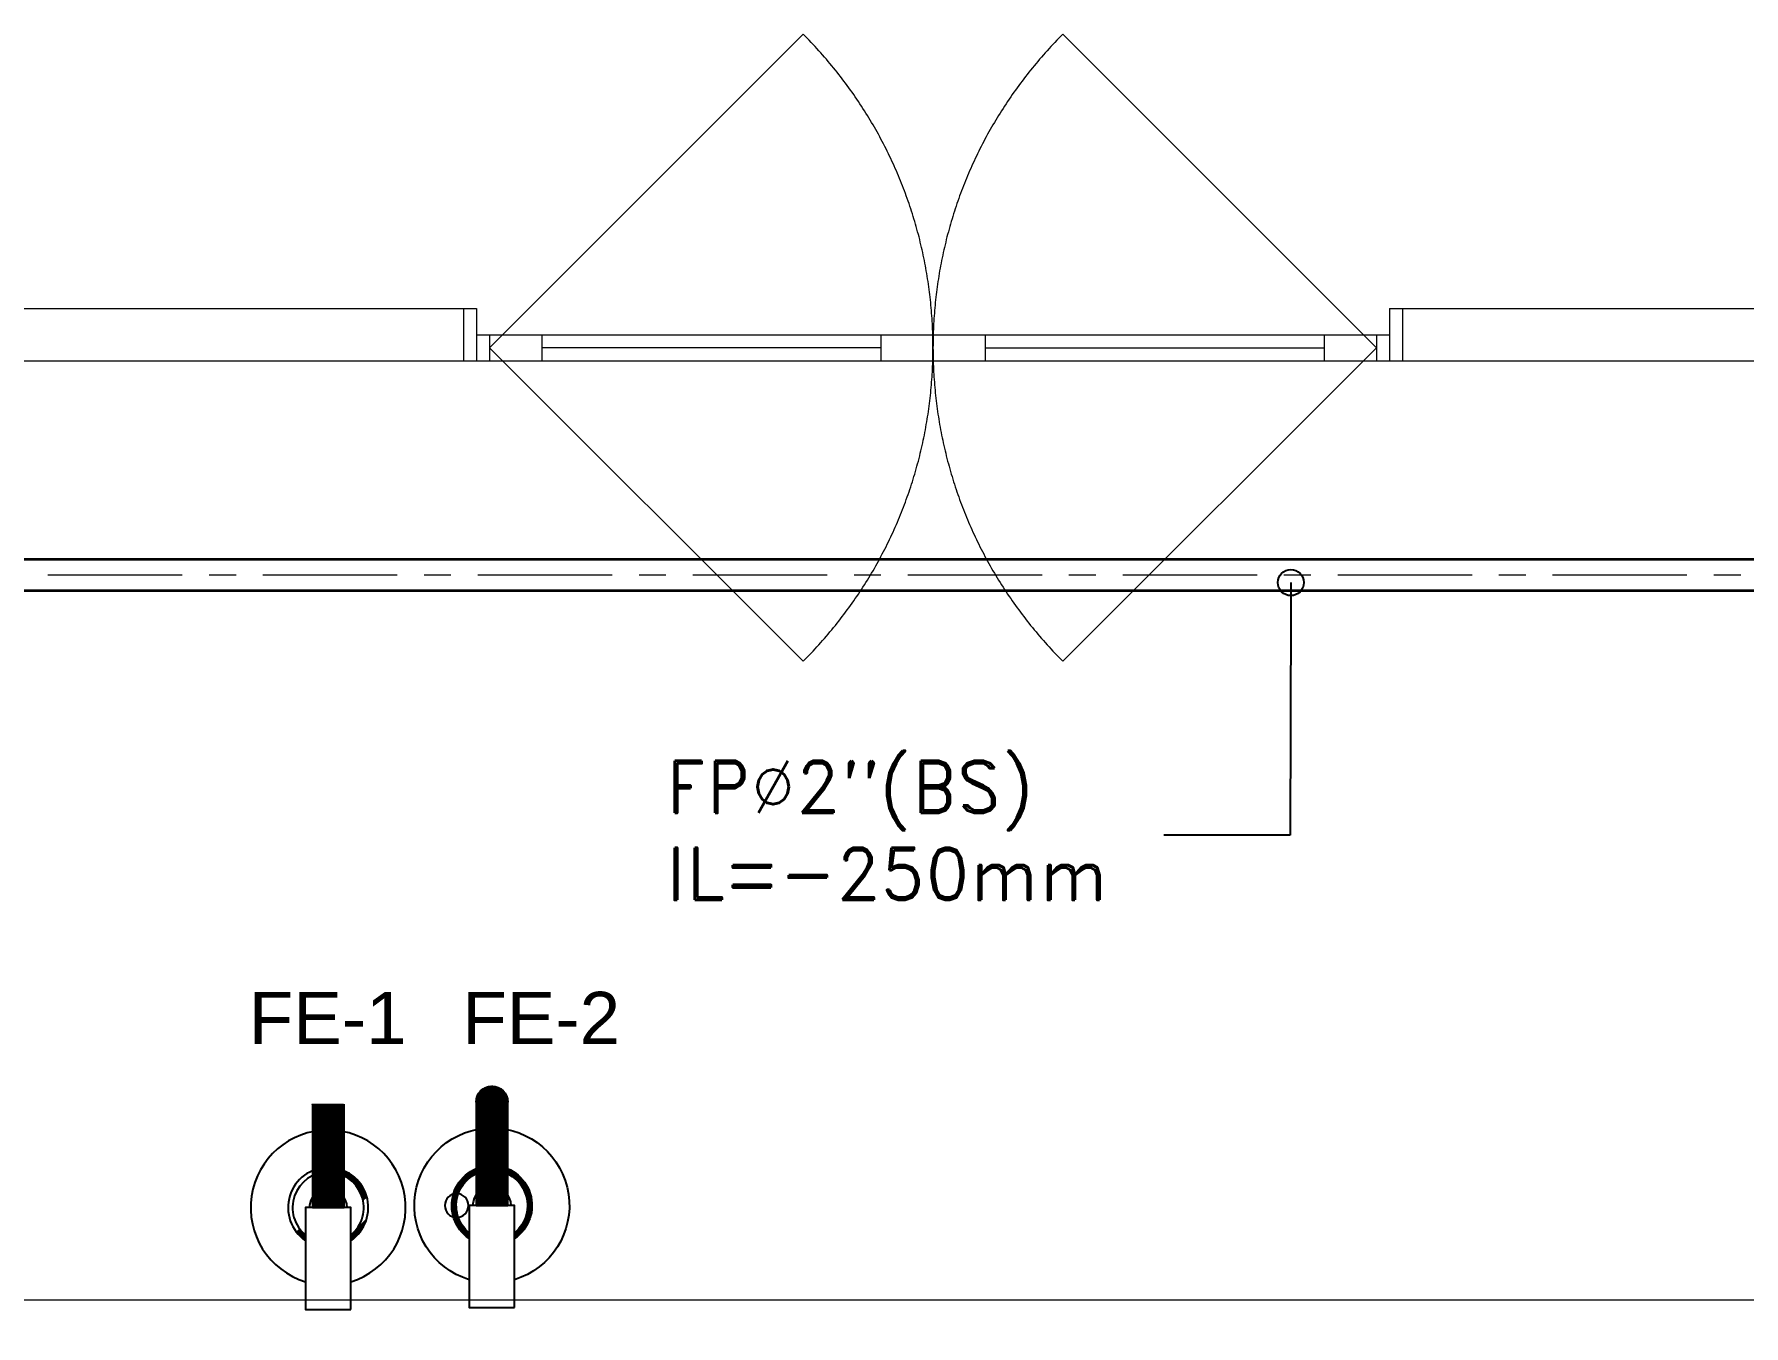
# Model space of a CAD drawing. Extents: x -234346 to 58427, y -132654 to -82394.
# Drawn here: x -103762 to -100485, y -105792 to -103317 of the extents above; entities that cross this region are included whole.
import ezdxf
from ezdxf import colors
from ezdxf.entities.mleader import LeaderData, LeaderLine
from ezdxf.math import Vec2, Vec3

# ---------------------------------------------------------------- set-up
doc = ezdxf.new("R2010")
doc.units = 0
doc.header["$LTSCALE"] = 8
doc.linetypes.add('AXES', pattern=[50.800000000000004, 31.75, -6.35, 6.35, -6.35])
doc.linetypes.add('DASHED', pattern=[19.049999999999997, 12.7, -6.35])
doc.layers.get('0').update_dxf_attribs({"color": 9, "lineweight": 5})
for name, color, linetype in [('3-MEC-FIRE-EXTIN', 1, 'Continuous'), ('F-FIR-S-texts', 1, 'Continuous'), ('FIRE', 1, 'Continuous'), ('FIRE-thin', 8, 'Continuous')]:
    doc.layers.add(name, color=color, linetype=linetype)
for name, color, linetype, lineweight in [('72_EGR_EQP_TAG', 9, 'Continuous', 5), ('Aluminum', 9, 'Continuous', 5), ('F-ANNO-TEXT-PL', 7, 'Continuous', 25), ('LOADING', 9, 'Continuous', 5), ('Walls', 9, 'Continuous', 5)]:
    doc.layers.add(name, color=color, linetype=linetype, lineweight=lineweight)
doc.styles.add('ARIAL', font='arial.ttf')
doc.styles.add('ROMAND', font='romand.shx')

# ---------------------------------------------------------------- blocks, each defined once
blk = doc.blocks.new('A$C78DF3B07')
h = blk.add_hatch()
h.set_pattern_fill('ANSI31', color=256, scale=0.1, style=0)
h.set_pattern_definition([(45, (-107.4813879459041, -137.9887597190954), (-0.008838834764831844, 0.008838834764831846), [])])
edge = h.paths.add_edge_path()
edge.add_line((19.86373639832965, 5.96557343577274), (9.860843071157262, 5.96557343577274))
edge.add_line((9.860843071157262, 5.96557343577274), (9.860843071157262, 9.031463296612117))
edge.add_line((9.860843071157262, 9.031463296612117), (19.86373639832965, 9.031463296612117))
edge.add_arc((19.86373639832959, 7.498518366192314), 1.532944930419688, -90, 90, ccw=False)
at = {"ltscale": 1000}
for p, q in [((6.660604972812621, 9.693164970347567), (7.66619646700218, 10.69875646453713)), ((6.761945715006561, 9.688439695363542), (7.948620883574165, 10.87511486393115)), ((6.868011732184527, 9.688439695363542), (8.171557362701918, 10.99198532588079)), ((6.974077749362493, 9.688439695363542), (8.36452276057824, 11.07888470657915)), ((7.080143766540459, 9.688439695363542), (8.538387616382408, 11.14668354520521)), ((7.50266426781036, 10.00489417945519), (8.698615327679676, 11.20084523932465)), ((7.992147549915359, 10.38831144438237), (8.848418204973967, 11.24458209944098)), ((8.248917802548988, 10.53901567983789), (8.989877405568024, 11.27997528285707)), ((8.456067914321721, 10.6400997744328), (9.124433898606526, 11.30846575871746)), ((8.636899812611858, 10.71486565554497), (9.253135009683689, 11.3311008526168)), ((8.800567705371208, 10.77246753112635), (9.376770683797673, 11.34867050955282)), ((8.951808373322876, 10.81764218189991), (9.495954397971616, 11.36178820654865)), ((9.09345514563509, 10.85322293703402), (9.611173968814313, 11.37094176021353)), ((9.227364779301553, 10.8810665535228), (9.722824920122662, 11.37652669434377)), ((9.354833436582169, 10.90246919362531), (9.831233219585982, 11.37886897662898)), ((9.476808974082445, 10.91837871394748), (9.936671256810826, 11.378240996676)), ((9.594009677910236, 10.92951340059759), (10.03936936978161, 11.37487309246896)), ((9.70699541905131, 10.93643312456041), (10.13952434950309, 11.36896205501219)), ((9.81621266277213, 10.93958435110326), (10.23730583919883, 11.3606775275301)), ((9.92202420609172, 10.93932987724489), (10.33286123278498, 11.35016690393829)), ((10.02472954246696, 10.9359691964423), (10.42631948199454, 11.33755913596988)), ((10.12457923355097, 10.92975287034821), (10.51779409560493, 11.3229677324023)), ((10.22178531445275, 10.92089293407187), (10.60738553100518, 11.30649315062445)), ((10.31652899504746, 10.90957059748891), (10.69518312211184, 11.28822472455315)), ((10.40896647030988, 10.89594205557322), (10.78126664890118, 11.26824223416466)), ((10.49923337833047, 10.8801429464157), (10.86570762663055, 11.24661719471592)), ((10.58744827198436, 10.86229182289176), (10.948570373433, 11.22341392434041)), ((10.67371535844583, 10.84249289217527), (11.02991290093794, 11.19869043466738)), ((10.75812668663201, 10.82083820318334), (11.10978766226904, 11.17249917882052)), ((10.8407639124172, 10.79740941179071), (11.18824218411771, 11.14488768349108)), ((10.92169973674001, 10.77227921893527), (11.26531960384764, 11.11589908604319)), ((11.00099908729857, 10.745512552316), (11.34105912820797, 11.08557259322541)), ((11.07872009706566, 10.71716754490527), (11.41549642688798, 11.05394387472731)), ((11.15491492018532, 10.68729635084682), (11.48866397154859, 11.02104540221009)), ((11.22963041649894, 10.65594582998247), (11.56059132893671, 10.98690674242025)), ((11.30290872901139, 10.62315812531696), (11.631305415094, 10.95155481139957)), ((11.37478777338356, 10.58897115251116), (11.70083071640147, 10.91501409552879)), ((11.44530165456399, 10.55341901651363), (11.76918948219151, 10.87730684414115)), ((11.51448102261054, 10.51653236738221), (11.83640189283776, 10.83845323760929)), ((11.58235337738202, 10.47833870497558), (11.90248620657411, 10.79847153416782)), ((11.64894332991889, 10.43886264033463), (11.9674588877555, 10.7573781981711)), ((11.71427282686335, 10.39812612010113), (12.03133471882194, 10.71518801205971)), ((11.77836134309541, 10.35614861915494), (12.09412689787041, 10.67191417393022)), ((11.84122604682227, 10.31294730570383), (12.1558471234209, 10.6275683823026)), ((11.9028819405936, 10.26853718229719), (12.21650566771584, 10.58216090941957)), ((11.96334198108798, 10.22293120561361), (12.27611143966851, 10.53570066419414)), ((12.02261718000256, 10.17614038735022), (12.33467203839166, 10.48819524573932)), ((12.08071668794187, 10.12817387811171), (12.39219379808031, 10.43965098825001)), ((12.13764786283986, 10.07903903583158), (12.44868182487733, 10.39007299786905)), ((12.19341632413187, 10.02874147994564), (12.50414002623299, 10.33946518204689)), ((12.2480259936226, 9.977285132258402), (12.5585711331571, 10.2878302717929)), ((12.30147912374858, 9.924672245206551), (12.61197671565935, 10.23516983711718)), ((12.35377631371489, 9.870903417994754), (12.66435719158548, 10.1814842958652)), ((12.40491651377565, 9.815977600877403), (12.71571182896349, 10.12677291606539)), ((12.45489701773178, 9.759892087655572), (12.76603874189189, 10.07103381181568)), ((12.50371344351774, 9.702642496263564), (12.81533487991535, 10.01426393266118)), ((12.55135970155362, 9.644222737121623), (12.8635960107479, 9.956459046315757)), ((7.186209783718425, 9.688439695363542), (7.354467257894413, 9.856697169539387)), ((12.59782795032319, 9.584624968713086), (12.91081669611441, 9.89761371450416)), ((12.64310853841562, 9.523839539627687), (12.95699026038446, 9.837721261596386)), ((12.68718993201301, 9.461854916046974), (13.00210875157316, 9.776773735607122)), ((12.73005862652479, 9.398657593380648), (13.04616289416583, 9.71476186102197)), ((12.77169904074424, 9.334231990422126), (13.08914203309993, 9.651674982777962)), ((12.81209339151499, 9.268560324015056), (13.13103406808918, 9.587501000589242)), ((12.85122154644893, 9.201622461770882), (13.17182537731324, 9.522226292635338)), ((12.88906085168844, 9.133395749832431), (13.21150072929638, 9.455835627440507)), ((12.92558593104741, 9.063854812013432), (13.25004318157607, 9.388312062542099)), ((12.96076845205616, 8.992971315844073), (13.28743396449053, 9.319636828278448)), ((12.99457685343964, 8.920713700049731), (13.32365234809313, 9.249789194703084)), ((13.02697602731027, 8.847046856742537), (13.35867548981366, 9.17874631924579)), ((13.0579269477897, 8.771931760043714), (13.39247826002077, 9.106483072274926)), ((13.087386235792, 8.69532503086819), (13.425033042065, 9.032971837141048)), ((13.11530564715537, 8.617178425053595), (13.45630950268583, 8.958182280584055)), ((13.14163146802909, 8.53743822874921), (13.48627432779691, 8.882081088517026)), ((13.16630379714181, 8.456044540683962), (13.51489091758876, 8.804631661130912)), ((13.18925568894184, 8.372930415306172), (13.54211903353982, 8.725793759904008)), ((13.21041212408599, 8.288020833272213), (13.56791438822097, 8.645523097407334)), ((13.22968876364141, 8.201231455649662), (13.59222816661412, 8.563770858622235)), ((13.24699042954887, 8.112467104379022), (13.61500646488292, 8.480483139713073)), ((13.26220923478911, 8.021619892441294), (13.63618962893523, 8.395600286587552)), ((13.27522225984691, 7.928566900321272), (13.65571147041092, 8.30905611088528)), ((12.9780052635324, 6.040359646336839), (13.66363006955834, 6.725984452363065)), ((13.0587480818468, 6.227168481829352), (13.68777669915727, 6.856197099139962)), ((13.12044919691868, 6.394935614079344), (13.7066624064384, 6.981148823598772)), ((13.16867958822837, 6.549232022566997), (13.72094284611305, 7.10149528045153)), ((13.20666486981847, 6.693283321334917), (13.73113626081289, 7.21775471232948)), ((13.23647402692356, 6.829158495617975), (13.73766076087972, 7.330345229574135)), ((13.25952950641832, 6.958279992290699), (13.74085948925239, 7.439609975124625)), ((13.27685969805952, 7.081676201110014), (13.74101816651827, 7.54583466956862)), ((13.28588863373366, 7.833167257030055), (13.67349833152144, 8.220776954817694)), ((13.28923702927551, 7.200119549503967), (13.73837766261329, 7.649260182841743)), ((13.29404582207471, 7.735258428193134), (13.68946796187683, 8.130680567995256)), ((13.29725931798646, 7.31420785539288), (13.73314321870649, 7.750091756112766)), ((13.29950484204059, 7.634651430981052), (13.70352815924559, 8.038674748185912)), ((13.30140053919661, 7.424415093780993), (13.72549135083443, 7.848505905418818)), ((13.3020439983525, 7.531124570114713), (13.71557511088366, 7.944655682646015)), ((6.731793055047007, 5.203514313928707), (6.836875778139813, 5.308597037021372)), ((6.777200527930177, 5.142855769633769), (6.942941795317779, 5.308597037021372)), ((6.823660773155467, 5.083249997681236), (7.049007812495745, 5.308597037021372)), ((6.871166191610286, 5.024689398958088), (7.155073829673711, 5.308597037021372)), ((6.919710449099597, 4.967167639269434), (7.231187559238037, 5.278644749407732)), ((6.969288439480692, 4.910679612472421), (7.280322401518163, 5.221713574509891)), ((7.019896255302854, 4.855221411116617), (7.33061995740411, 5.165945113217873)), ((7.071531165556848, 4.800790304192645), (7.382076305091203, 5.111335443727143)), ((7.124191600232564, 4.747384721690395), (7.434689192143196, 5.057882313601027)), ((7.177877141484402, 4.695004245764125), (7.488458019354994, 5.005585123634859)), ((11.06568192778536, 3.809838259055908), (13.54952317829384, 6.293679509564384)), ((11.22924866662044, 3.867338980713015), (13.49202245663673, 6.130112770729312)), ((11.40764631750113, 3.939670614415746), (13.41969082293386, 5.951715119848615)), ((11.60734121218209, 4.033299491918882), (13.32606194543087, 5.752020225167513)), ((11.84202173781313, 4.161914000371809), (13.1974474369778, 5.51733969953662)), ((12.15507850915881, 4.368904754539386), (12.99045668281022, 5.204282928190793)), ((12.69221902061443, 5.542441369063084), (13.59586458010367, 6.446086928552319)), ((12.86683165625715, 5.823120021883625), (13.63337203825108, 6.589660403877843)), ((7.232588521284356, 4.643649608386255), (7.543383836472202, 4.954444923573959)), ((7.288327625533924, 4.593322695457715), (7.599469349694033, 4.904464419617824)), ((7.345097504688425, 4.54402655743425), (7.656718941086041, 4.855647993831866)), ((7.402902391033848, 4.495765426601707), (7.715138700228124, 4.808001735796125)), ((7.461747722845445, 4.448544741235338), (7.774736468636519, 4.761533487026412)), ((7.521640175753362, 4.402371176965147), (7.83552189772206, 4.71625289893413)), ((7.582587701742625, 4.357252685776444), (7.897506521302773, 4.672171505336593)), ((7.644599576327778, 4.313198543183631), (7.960703843968815, 4.629302810824669)), ((7.707686454571785, 4.270219404249673), (8.02512944692748, 4.587662396605509)), ((7.771860436760505, 4.228327369260427), (8.090801113334692, 4.547268045834613)), ((7.837135144714409, 4.187536060036365), (8.157738975578866, 4.508139890900821)), ((7.90352580990924, 4.14786070805323), (8.225965687517174, 4.470300585661306)), ((7.971049374807507, 4.109318255773672), (8.295506625336174, 4.433775506302339)), ((8.039724609071158, 4.071927472859073), (8.366390121505532, 4.398592985293448)), ((8.109572242646522, 4.035709089256471), (8.438647737299874, 4.364784583910108)), ((8.180615118103958, 4.000685947536084), (8.51231458060721, 4.332385410039336)), ((8.252878365074821, 3.966883177328981), (8.587429677305892, 4.301434489559909)), ((8.326389600208557, 3.934328395284609), (8.664036406481557, 4.271975201557751)), ((8.401179156765693, 3.903051934663921), (8.742183012296152, 4.244055790194381)), ((8.47728034883258, 3.873087109552699), (8.821923208600538, 4.217729969320516)), ((8.554729776218693, 3.844470519760847), (8.903316896665643, 4.193057640207797)), ((8.633567677445598, 3.817242403809786), (8.986431022043575, 4.170105748407622)), ((8.713838339942555, 3.791447049128777), (9.071340604077392, 4.148949313263614)), ((8.79559057872737, 3.767133270735627), (9.158129981700085, 4.1296726737082)), ((8.878878297636533, 3.744354972466823), (9.246894332970584, 4.112371007800874)), ((8.963761150762195, 3.723171808414378), (9.337741544908312, 4.097152202560636)), ((9.050305326464468, 3.703649966938684), (9.430794537028476, 4.084139177502692)), ((9.138584482531911, 3.685863105828304), (9.526194180319692, 4.073472803615942)), ((9.228680869354491, 3.669893475472776), (9.624103009156613, 4.065315615274898)), ((9.320686689163693, 3.65583327810387), (9.724710006368696, 4.059856595309014)), ((9.414705754703732, 3.643786326466085), (9.828236867234892, 4.057317438997103)), ((9.510855531930929, 3.633870086515316), (9.934946343568754, 4.057960898153141)), ((9.609269681236839, 3.626218218643118), (10.04515358195673, 4.062102119363288)), ((9.710101254507862, 3.620983774736459), (10.15924188784564, 4.070124408073951)), ((9.813526767780843, 3.618343270831332), (10.27768523623973, 4.082501739290223)), ((9.919751462224838, 3.618501948097361), (10.40108144505891, 4.099831930931288)), ((10.02901620777547, 3.621700676469885), (10.53020294173163, 4.122887410426046)), ((10.14160672502027, 3.628225176536858), (10.66607811601469, 4.152696567531137)), ((10.25786615689807, 3.638418591236558), (10.81012941478275, 4.190681849121376)), ((10.37821261375083, 3.65269903091135), (10.9644258232704, 4.238912240431063)), ((10.50316433820993, 3.671584738192479), (11.1321929555204, 4.300613355502804)), ((10.63337698498668, 3.69573136779141), (11.31900179101277, 4.381356173817352)), ((10.7697010334719, 3.725989399098381), (11.53624141546584, 4.492529781092315)), ((10.91327450879743, 3.76349685724594), (11.81692006828666, 4.667142416735174))]:
    blk.add_line(p, q, dxfattribs=at)
blk.add_lwpolyline([(6.690257237096375e-07, 9.688439695363428), (9.860843071157262, 9.688439695363428), (9.860843071157262, 5.3085970370214), (6.690257237096375e-07, 5.3085970370214)], close=True)
blk.add_lwpolyline([(19.86373639832965, 5.96557343577274), (9.860843071157262, 5.96557343577274), (9.860843071157262, 9.031463296612117), (19.86373639832965, 9.031463296612117)])
blk.add_circle((9.86084307115729, 4.088271468639022), 1.147118466509482, dxfattribs=at)
for radius, start, end in [(7.499999999999982, 196.9771027222518, 163.0228972777482), (3.880463580968865, 214.3568391413547, 145.6431608586453), (3.441355399528447, 218.9156198911143, 140.4794966133011), (1.82643357934694, 270, 90)]:
    blk.add_arc((9.86084307115729, 7.498518366192314), radius, start, end, dxfattribs=at)
blk.add_arc((19.86373639832959, 7.498518366192314), 1.532944930419688, 270, 90)
blk = doc.blocks.new('A$C1A9759E8')
at = {"ltscale": 0.001, "xscale": 1.25810685, "yscale": 1.25810685, "zscale": 1.25810685, "rotation": 180}
blk.add_blockref('A$C78DF3B07', (26.91931188978708, 18.86266631803704), dxfattribs=at)
blk = doc.blocks.new('_Origin')
at = {"color": 0, "linetype": 'ByBlock', "lineweight": -2}
blk.add_line((0, 0), (-1, 0), dxfattribs=at)
blk.add_circle((0, 0), 0.5, dxfattribs=at)
blk = doc.blocks.new('ME19011A-P')
for p, q in [((-0.4249999999883585, 0), (0.4249999999883585, 0)), ((-0.4249999999883585, 0), (-0.4249999999883585, -0.01499999998486601)), ((0.4249999999883585, 0), (0.4249999999883585, -0.01499999998486601)), ((-0.4249999999883585, -0.01499999998486601), (0.4249999999883585, -0.01499999998486601)), ((-0.367499999988361, -0.01976250001462176), (-0.2324999999883559, -0.01976250001462176)), ((-0.367499999988361, -0.01976250001462176), (-0.367499999988361, -0.03988125000614673)), ((-0.3599999999813761, -0.01499999998486601), (-0.3599999999813761, -0.01976250001462176)), ((-0.2399999999371332, -0.01499999998486601), (-0.2399999999371332, -0.01976250001462176)), ((-0.2324999999883559, -0.01976250001462176), (-0.2324999999883559, -0.03988125000614673)), ((-0.1499999999883581, -0.01499999998486601), (-0.1499999999883581, -0.03999999998486636)), ((-0.1499999999883581, -0.02499999998486579), (1.164046636858984e-11, -0.02499999998486579)), ((-0.04021662166169548, -0.03121171156623426), (-0.04959084972930405, -0.03372352840661641)), ((-0.0376284312106705, -0.04087096982912541), (-0.04021662166169548, -0.03121171156623426)), ((1.163691365491104e-11, -0.01499999998486601), (1.164224272542924e-11, -0.03999999998486459)), ((0.1000000000116366, -0.01499999998486601), (0.1000000000116383, -0.04499999998486537)), ((0.2000000000116433, -0.04499999998486537), (0.2000000000116415, -0.01499999998486601)), ((0.2817827870894742, -0.01499999998486601), (0.2484452870849108, -0.01499999998486601)), ((0.2484452870849108, -0.02434652752708644), (0.2484452870849108, -0.01499999998486601)), ((0.2817827870894742, -0.02434652752708644), (0.2484452870849108, -0.02434652752708644)), ((0.2817827870894742, -0.02434652752708644), (0.2817827870894742, -0.01499999998486601)), ((0.3210798458021653, -0.01499999998486601), (0.2877423457976018, -0.01499999998486601)), ((0.2877423457976018, -0.01499999998486601), (0.2877423457976018, -0.05309999999008141)), ((0.3210798458021653, -0.02434652752708644), (0.2877423457976018, -0.02434652752708644)), ((0.3210798458021653, -0.05309999999008141), (0.3210798458021653, -0.01499999998486601)), ((0.3622576541674842, -0.01499999998486601), (0.3289201542211284, -0.01499999998486601)), ((0.3289201542211284, -0.01499999998486601), (0.3289201542211284, -0.05309999999008141)), ((0.3622576541674842, -0.02434652752708644), (0.3289201542211284, -0.02434652752708644)), ((0.3622576541674842, -0.05309999999008141), (0.3622576541674842, -0.01499999998486601)), ((0.3682172129338195, -0.02434652752708644), (0.3682172129338195, -0.01499999998486601)), ((0.3682172129338195, -0.01499999998486601), (0.4015547128801753, -0.01499999998486601)), ((0.3682172129338195, -0.02434652752708644), (0.4015547128801753, -0.02434652752708644)), ((0.4015547128801753, -0.02434652752708644), (0.4015547128801753, -0.01499999998486601)), ((-0.367499999988361, -0.03988125000614673), (-0.2324999999883559, -0.03988125000614673)), ((-0.1499999999883581, -0.03999999998486636), (-0.1186964440257938, -0.03999999998486636)), ((-0.08869644402579269, -0.03999999998486636), (-0.06369644402454533, -0.03999999998486636)), ((-0.06059950117588642, -0.03706779910794467), (-0.07872140195758526, -0.04319816815507238)), ((-0.07872140195758526, -0.04319816815507238), (-0.07696777740846628, -0.0497427840697835)), ((-0.05820856644308847, -0.04599088900831916), (-0.07696777740846628, -0.0497427840697835)), ((-0.04700265927827729, -0.04338278666950579), (-0.0376284312106705, -0.04087096982912541)), ((-0.0378618068770713, -0.03999999998486636), (1.164224272542924e-11, -0.03999999998486636)), ((0.1000000000116383, -0.03499999998486558), (0.2000000000116433, -0.03499999998486558)), ((0.1000000000116383, -0.04499999998486537), (0.2000000000116433, -0.04499999998486537)), ((0.2877423457976018, -0.05309999999008141), (0.3210798458021653, -0.05309999999008141)), ((0.3289201542211284, -0.05309999999008141), (0.3622576541674842, -0.05309999999008141))]:
    blk.add_line(p, q)
at = {"const_width": 0.0006010155284248688}
for points in [[(0.3044110958289874, -0.05309999996097758, -0.1845742305753046), (0.2976897149055784, -0.0636231989483349, -1.443640277635353), (0.2961082067049627, -0.05808511149371043, -0.8379145672615437), (0.2968989690707584, -0.06639226543484256, -0.3053597465491804), (0.2838515718176549, -0.06204090447863564, -1.584726143147127), (0.2893868257233461, -0.06085415522102267, -0.2531527756069952), (0.282665444799937, -0.06837015057681128, -0.8741982665213301), (0.277525555546168, -0.05848067940678447, -0.9152525011574376), (0.2790591161756364, -0.0657561257830821, -0.2238207785671699), (0.2683230330876594, -0.06437010219087824, -1.703342785994036), (0.2719903015822691, -0.05966742866439745, -0.588962066861622), (0.2621059042576288, -0.06797455990454182, -0.7177949239082078), (0.2625012854405266, -0.05808511149371043, -0.9831039101351711), (0.2644781582930644, -0.06441435753367841, -0.3263615966811683), (0.253407650481682, -0.06085415522102267, -0.7587156372034423), (0.260919777239911, -0.05136027472326532, -0.9061864531916529), (0.2593382855702711, -0.05650279426481575, -0.1894883263188897), (0.2526168881158863, -0.05215143336681649, -0.7947997375695101), (0.2613151584228088, -0.0422619849559851, -1.223996382141781), (0.2573613961867576, -0.04700891382526606, -0.07214941911327805), (0.253407650481682, -0.04028409981401637, -0.6458862705958239), (0.260919777239911, -0.03237251378595829, -1.3669170067246), (0.2573613961867576, -0.03711946541443467, -0.07841528215764854), (0.254198396316502, -0.03079021937446669, -0.7230061209985076), (0.2613151584228088, -0.02564769983291626, -1.105484179681248), (0.2581521585525532, -0.02920790214557201, -0.2211972150254546), (0.2566007711177001, -0.02434652752708644, -0.2211972150254546)], [(0.3455889041943063, -0.05309999996097758, 0.1845742305753046), (0.3523102851177153, -0.0636231989483349, 1.443640277635353), (0.353891793318331, -0.05808511149371043, 0.8379145672615437), (0.3531010309525353, -0.06639226543484256, 0.3053597465491804), (0.3661484281474312, -0.06204090447863564, 1.584726143147127), (0.36061317424174, -0.06085415522102267, 0.2531527756069952), (0.3673345552233567, -0.06837015057681128, 0.8741982665213301), (0.3724744444771257, -0.05848067940678447, 0.9152525011574376), (0.3709408837894497, -0.0657561257830821, 0.2238207785671699), (0.3816769669356344, -0.06437010219087824, 1.703342785994036), (0.3780096983828169, -0.05966742866439745, 0.588962066861622), (0.3878940957656649, -0.06797455990454182, 0.7177949239082078), (0.3874987145827671, -0.05808511149371043, 0.9831039101351711), (0.3855218417302293, -0.06441435753367841, 0.3263615966811683), (0.3965923495416117, -0.06085415522102267, 0.7587156372034423), (0.3890802227833827, -0.05136027472326532, 0.9061864531916529), (0.3906617144530227, -0.05650279426481575, 0.1894883263188897), (0.3973831119074074, -0.05215143336681649, 0.7947997375695101), (0.3886848416004849, -0.0422619849559851, 1.223996382141781), (0.3926386038365361, -0.04700891382526606, 0.07214941911327805), (0.3965923495416117, -0.04028409981401637, 0.6458862705958239), (0.3890802227833827, -0.03237251378595829, 1.3669170067246), (0.3926386038365361, -0.03711946541443467, 0.07841528215764854), (0.3958016037067917, -0.03079021937446669, 0.7230061209985076), (0.3886848416004849, -0.02564769983291626, 1.105484179681248), (0.3918478414707405, -0.02920790214557201, 0.2211972150254546), (0.3933992289055936, -0.02434652752708644, 0.2211972150254546)]]:
    blk.add_lwpolyline(points, format="xyb", dxfattribs=at)
blk.add_lwpolyline([(-0.1186964440257938, -0.04818463025695507), (-0.08869644402579269, -0.04818463025695507), (-0.08869644402579269, -0.03818463025695529), (-0.1186964440257938, -0.03818463025695529)], close=True)
blk.add_circle((-0.05369644402579965, -0.03999999998486281), 0.007499999999997897)
for centre, radius, start, end in [((-0.1036964440257933, -0.03999999998486636), 0.00999999999999723, 10.45929693320529, 169.5407030667947), ((-0.1036964440257933, -0.03999999998486636), 0.007499999999997897, 14.00752315505153, 165.9924768449485), ((-0.05369644402579965, -0.03999999998486281), 0.00999999999999723, 45.00000000000719, 180.0000000000203)]:
    blk.add_arc(centre, radius, start, end)
blk = doc.blocks.new('M.44.57.64')
at = {"layer": 'LOADING', "xscale": 1000.000000000002, "yscale": 1000.000000000002, "zscale": 1000.000000000002, "rotation": 225.9999036123427}
blk.add_blockref('ME19011A-P', (-80806.88980133669, 16720.73590445425), dxfattribs=at)
blk = doc.blocks.new('GF1')
at = {"layer": 'Aluminum', "color": 9, "linetype": 'DASHED', "ltscale": 300}
for p, q in [((-102889.3671013078, -103917.6130425807), (-102288.3263372992, -103316.5722785721)), ((-101189.3671013139, -103917.6130425871), (-101790.4078653225, -103316.5722785784)), ((-102889.3671013078, -103917.6130425807), (-102288.3263372992, -104518.6538065893)), ((-101189.3671013078, -103917.6130425808), (-101790.4078653165, -104518.6538065893))]:
    blk.add_line(p, q, dxfattribs=at)
at = {"layer": 'Aluminum', "color": 9}
for p, q in [((-102939.3671013078, -103842.6130425808), (-102914.3671013078, -103842.6130425808)), ((-102914.3671013078, -103842.6130425808), (-102914.3671013078, -103942.6130425808)), ((-101164.3671013078, -103842.6130425808), (-101164.3671013078, -103942.6130425808)), ((-101164.3671013078, -103842.6130425808), (-101139.3671013078, -103842.6130425808)), ((-102914.3671013078, -103892.6130425806), (-101164.3671013078, -103892.6130425808)), ((-102889.3671013078, -103892.6130425807), (-102889.3671013078, -103942.6130425807)), ((-102789.3671013078, -103892.6130425807), (-102789.3671013078, -103942.6130425808)), ((-102139.3671013078, -103892.6130425807), (-102139.3671013078, -103942.6130425807)), ((-102039.3671013078, -103892.6130425807), (-102039.3671013078, -103942.6130425807)), ((-101939.3671013078, -103892.6130425807), (-101939.3671013078, -103942.6130425807)), ((-101289.3671013078, -103892.6130425808), (-101289.3671013078, -103942.6130425808)), ((-101189.3671013078, -103892.6130425808), (-101189.3671013078, -103942.6130425808)), ((-102139.3671013078, -103917.6130425807), (-102789.3671013078, -103917.6130425807)), ((-101939.3671013078, -103917.6130425807), (-101289.3671013078, -103917.6130425808)), ((-102939.3671013078, -103942.6130425808), (-101139.3671013078, -103942.6130425808))]:
    blk.add_line(p, q, dxfattribs=at)
at = {"layer": 'Aluminum', "color": 9, "linetype": 'DASHED', "ltscale": 300}
for centre, start, end in [((-102889.3671013078, -103917.6130425807), 315.0000000006067, 44.99999999939322), ((-101189.3671013078, -103917.6130425808), 135.0000000006068, 224.9999999993932)]:
    blk.add_arc(centre, 849.9999999999854, start, end, dxfattribs=at)
at = {"layer": 'Walls', "color": 9}
for p, q in [((-109179.3671013078, -103842.6130425797), (-102939.3671013078, -103842.6130425807)), ((-102939.3671013078, -103842.6130425807), (-102939.3671013078, -103942.6130425807)), ((-101139.3671013078, -103842.613042581), (-100421.5321003913, -103842.6130425809, 5.889685836020101e-07)), ((-101139.3671013078, -103842.6130425868), (-101139.3671013078, -103942.6130425868)), ((-128624.3671013162, -103942.6130425801), (-102939.3671013078, -103942.6130425808)), ((-101139.3671013078, -103942.6130425808), (-100421.5321003913, -103942.6130425808, 5.889685836020101e-07)), ((-108507.7897859745, -105742.6130425801), (-97309.36710130784, -105742.6130425801))]:
    blk.add_line(p, q, dxfattribs=at)
at = {"layer": 'LOADING', "color": 9, "xscale": -1, "rotation": 225.9999036123427}
blk.add_blockref('M.44.57.64', (-56235.17516341037, -36099.87610827235), dxfattribs=at)
blk = doc.blocks.new('FFGF')
at = {"layer": '3-MEC-FIRE-EXTIN'}
h = blk.add_hatch(dxfattribs=at)
h.set_pattern_fill('ANSI31', color=5, scale=1.981518288750123, angle=89.99999999999999, style=0)
h.set_pattern_definition([(45.00000000000006, (-106081.7198002607, -107891.007718308), (0.175143127377547, -0.1751431273775468), [])])
edge = h.paths.add_edge_path()
edge.add_line((-103229.2383613706, -105367.6407896114), (-103229.2383613706, -105565.8499502969))
edge.add_line((-103229.2383613706, -105565.8499502969), (-103168.4871931047, -105565.8499502969))
edge.add_line((-103168.4871931047, -105565.8499502969), (-103168.4871931047, -105367.6407896114))
at = {"layer": '3-MEC-FIRE-EXTIN', "color": 5, "ltscale": 1000}
for p, q in [((-103227.7564589203, -105504.0828113389), (-103214.1706780762, -105490.4970304203)), ((-103224.0548077346, -105502.4828776551), (-103211.5904906363, -105490.0185605419)), ((-103220.7304712803, -105501.2602587474), (-103209.1145493359, -105489.6443367732)), ((-103178.2763901473, -105500.8405281735), (-103171.4472288162, -105494.0113668871)), ((-103176.6963236303, -105501.3621791137), (-103169.9392697782, -105494.6051253808)), ((-103175.147834313, -105501.9154073728), (-103168.4573010922, -105495.224874152)), ((-103173.6298579396, -105502.4991485608), (-103167.0006624878, -105495.8699531091)), ((-103172.1414386303, -105503.1124467087), (-103165.5687530459, -105496.5397611988)), ((-103170.6817165733, -105503.7544422877), (-103164.1610254616, -105497.2337511611)), ((-103169.2499187411, -105504.4243619276), (-103162.7769818724, -105497.9514250291)), ((-103167.845349294, -105505.1215100122), (-103161.4161695809, -105498.6923302544)), ((-103166.4673829199, -105505.8452611399), (-103160.0781777174, -105499.4560559822)), ((-103165.1154580832, -105506.5950538946), (-103158.7626345278, -105500.2422303391)), ((-103163.7890721679, -105507.3703854514), (-103157.4692042441, -105501.050517602)), ((-103162.4877760083, -105508.1708068681), (-103156.197585103, -105501.880615933)), ((-103161.2111709387, -105508.9959193004), (-103154.9475070507, -105502.7322554422)), ((-103159.9589043976, -105509.8453703058), (-103153.7187303872, -105503.6051963103)), ((-103158.7306677521, -105510.7188512218), (-103152.5110441119, -105504.4992274774)), ((-103157.5261934072, -105511.6160943342), (-103151.3242641807, -105505.4141650927)), ((-103156.34525266, -105512.536871208), (-103150.158233133, -105506.3498516214)), ((-103155.1876545072, -105513.4809904826), (-103149.0128187955, -105507.3061547411)), ((-103154.0532434256, -105514.4482968879), (-103147.8879132093, -105508.2829667461)), ((-103152.9418987305, -105515.4386697543), (-103146.7834327192, -105509.280203743)), ((-103151.8535335333, -105516.4520221484), (-103145.6993166328, -105510.2978052628)), ((-103150.7880944283, -105517.4883005453), (-103144.6355278761, -105511.3357339633)), ((-103149.7455604494, -105518.5474840832), (-103143.5920516819, -105512.3939753604)), ((-103148.725943488, -105519.6295846534), (-103142.5688964844, -105513.4725376797)), ((-103147.7292882026, -105520.7346469295), (-103141.5660933674, -105514.5714520944)), ((-103146.7556723774, -105521.8627485764), (-103140.5836964817, -105515.6907726956)), ((-103145.8052072049, -105523.0140009356), (-103139.6217830897, -105516.8305768502)), ((-103144.8780385525, -105524.1885498596), (-103138.6804545791, -105517.9909658266)), ((-103143.9743478567, -105525.3865766061), (-103137.7598362536, -105519.1720651222)), ((-103143.094353062, -105526.6082994473), (-103136.8600789279, -105520.3740252686)), ((-103142.2383111686, -105527.8539750112), (-103135.9813589872, -105521.5970228148)), ((-103141.4065193654, -105529.1239006949), (-103135.1238799364, -105522.8412613404)), ((-103140.5993177564, -105530.4184166325), (-103134.2878736526, -105524.1069725883)), ((-103139.817092222, -105531.7379087341), (-103133.4736017407, -105525.3944181633)), ((-103139.0602778167, -105533.0828118456), (-103132.6813569934, -105526.703890903)), ((-103138.3293621809, -105534.453613652), (-103131.9114655823, -105528.0357171131)), ((-103137.6248901159, -105535.8508591187), (-103131.164289561, -105529.3902585638)), ((-103136.947469008, -105537.2751555276), (-103130.4402285338, -105530.7679151428)), ((-103136.2977745653, -105538.727178706), (-103129.7397236199, -105532.1691276861)), ((-103135.6765583277, -105540.2076799107), (-103129.0632597477, -105533.594381435)), ((-103135.0846550734, -105541.7174942625), (-103128.4113705576, -105535.0442097319)), ((-103134.5229935617, -105543.2575502825), (-103127.7846417398, -105536.519198401)), ((-103133.9926071734, -105544.8288814259), (-103127.1837166668, -105538.0199909342)), ((-103133.4946479023, -105546.4326395822), (-103126.609302339, -105539.5472940934)), ((-103133.0304020316, -105548.0701113475), (-103126.0621755392, -105541.1018847955)), ((-103132.6013104141, -105549.7427372468), (-103125.5431909681, -105542.684617771)), ((-103132.2089909584, -105551.4521353376), (-103125.0532905281, -105544.2964348627)), ((-103155.4690855563, -105620.950015558), (-103126.5737169952, -105592.0546469522)), ((-103155.4690855563, -105623.0517330897), (-103127.9171634436, -105595.4998108876)), ((-103155.4690855563, -105625.1534506214), (-103129.6390904755, -105599.3234555555)), ((-103149.1984821529, -105612.5776945484), (-103125.5004931659, -105588.8797055614)), ((-103259.2985623897, -105613.3884633613), (-103253.0966331483, -105607.1865341199)), ((-103258.3628759057, -105614.5544943941), (-103252.1758563936, -105608.3674748075)), ((-103257.4065727264, -105615.6999088061), (-103251.2317370147, -105609.5250730348)), ((-103256.4297607959, -105616.824814303), (-103250.2644305796, -105610.6594841612)), ((-103255.4325237841, -105617.9292948676), (-103249.2740577579, -105611.7708288563)), ((-103254.4149222643, -105619.0134108496), (-103248.260705334, -105612.859193964)), ((-103253.3769935787, -105620.0771996808), (-103247.2244270266, -105613.9246330989)), ((-103252.3187521518, -105621.1206758154), (-103246.1652434886, -105614.9671670926)), ((-103251.2401898325, -105622.143830998), (-103245.083142829, -105615.9867840243)), ((-103250.1412754477, -105623.1466341448), (-103243.9780806125, -105616.9834392798)), ((-103249.0219548316, -105624.1290311051), (-103242.8499789358, -105617.9570551646)), ((-103247.8821506918, -105625.0909444225), (-103242.2564689041, -105619.4652626646)), ((-103246.7217616708, -105626.0322729779), (-103242.2564689041, -105621.5669801963)), ((-103245.5406623901, -105626.9528912437), (-103242.2564689041, -105623.6686976982)), ((-103244.3387022883, -105627.852648629), (-103242.2564689041, -105625.7704152596)), ((-103155.4690855563, -105627.2551681531), (-103131.9549001128, -105603.7409826649)), ((-103155.4690855563, -105618.8482980264), (-103152.1350330085, -105615.514245404)), ((-103155.3754534692, -105629.2632534934), (-103135.449474004, -105609.3372741175))]:
    blk.add_line(p, q, dxfattribs=at)
at = {"layer": '3-MEC-FIRE-EXTIN', "color": 5}
blk.add_lwpolyline([(-103229.2383613706, -105367.6407896114), (-103229.2383613706, -105565.8499502969), (-103168.4871931047, -105565.8499502969), (-103168.4871931047, -105367.6407896114)], dxfattribs=at)
blk.add_lwpolyline([(-103155.4690855563, -105761.2443458867), (-103155.4690855563, -105565.8499502969), (-103242.2564689041, -105565.8499502969), (-103242.2564689041, -105761.2443458867)], close=True, dxfattribs=at)
at = {"layer": '3-MEC-FIRE-EXTIN', "color": 5, "ltscale": 1000}
for radius, start, end in [(148.613871656259, 286.9771033003503, 253.0228966996496), (76.89209554518604, 304.3568385813006, 235.6431614186994), (68.19108662254605, 309.5205038085173, 231.084379469201), (36.19111540663313, 0, 180)]:
    blk.add_arc((-103198.8627772302, -105565.8499502969), radius, start, end, dxfattribs=at)
at = {"layer": 'FIRE', "lineweight": 35, "ltscale": 1.014}
for p, q in [((-100181.8007637084, -104323.3497601283), (-141220.1497602136, -104323.3497601283)), ((-100181.8007637084, -104383.6497601402), (-141220.1497602136, -104383.6497601402))]:
    blk.add_line(p, q, dxfattribs=at)
at = {"layer": 'FIRE-thin', "linetype": 'AXES', "lineweight": 20, "ltscale": 1.014}
blk.add_line((-100181.8007637084, -104353.4997601343), (-141220.1497602136, -104353.4997601343), dxfattribs=at)
at = {"layer": '3-MEC-FIRE-EXTIN', "xscale": -15.75000000065193, "yscale": 15.75, "zscale": 15.75, "rotation": 90}
blk.add_blockref('A$C1A9759E8', (-102736.5511535675, -105333.2653636468), dxfattribs=at)
at = {"layer": 'F-FIR-S-texts', "lineweight": 15, "style": 'ARIAL'}
for s, p in [('FE-1', (-103351.1674773068, -105252.254381491)), ('FE-2', (-102941.7930021555, -105252.254381491))]:
    blk.add_text(s, height=100, dxfattribs=at).set_placement(p)
at = {"layer": 'F-ANNO-TEXT-PL', "ltscale": 1.011}
ml = blk.add_multileader_mtext('Standard', dxfattribs=at)
ml.set_content('\\A1;FP%%C2"(BS)\\P{\\C1;IL=-250mm   }', color=256, style='ROMAND')
ml.set_leader_properties(color=256)
ml.set_arrow_properties(name='ORIGIN')
ml.build(insert=Vec2(0, 0))
ml.multileader.update_dxf_attribs({"text_left_attachment_type": 2, "text_right_attachment_type": 2, "dogleg_length": 124.1954879153709, "arrow_head_size": 50})
ctx = ml.context
ctx.base_point, ctx.char_height, ctx.arrow_head_size, ctx.landing_gap_size, ctx.plane_origin, ctx.plane_x_axis, ctx.plane_y_axis = Vec3(-102601.5387831309, -104852.1164395948, 1.535707348200486e-09), 100, 50, 50, Vec3(-102217.3914370561, -105479.6551719155), Vec3(0.9999999999453071, 1.045877037983423e-05, -3.383039458371172e-23), Vec3(-1.045877037983423e-05, 0.9999999999453071, 2.964448994076642e-12)
ctx.left_attachment, ctx.right_attachment = 2, 2
notes = []
notes.append((ctx, [(1, (1, 1, 0), (-101354.3807899168, -104852.1033958558, 1.535707348158294e-09), (-0.9999999999453071, -1.045877037983423e-05, 3.383039458371172e-23), 242.3960885203427, [(1, [(-101353.3565907931, -104367.8123504921, 2.971363418706203e-09)], 0, [])])]))
ctx.mtext.insert, ctx.mtext.text_direction, ctx.mtext.rotation, ctx.mtext.width, ctx.mtext.flow_direction, ctx.mtext.extrusion = Vec3(-102551.5402772437, -104709.258773807, 1.959200061638314e-09), Vec3(0.9999999999453071, 1.045877037983423e-05, -3.383039458371172e-23), 1.04587703800249e-05, 2003.352693162566, 5, Vec3(3.100452516275057e-17, -2.964448993913593e-12, 1)
for ctx, leaders in notes:
    for number, flags, end, landing, length, lines in leaders:
        leader = LeaderData()
        leader.index, (leader.has_last_leader_line, leader.has_dogleg_vector, leader.attachment_direction) = number, flags
        leader.last_leader_point, leader.dogleg_vector, leader.dogleg_length = Vec3(end), Vec3(landing), length
        for number, points, colour, breaks in lines:
            line = LeaderLine()
            line.index, line.vertices, line.color, line.breaks = number, Vec3.list(points), colors.encode_raw_color(colour), breaks
            leader.lines.append(line)
        ctx.leaders.append(leader)

msp = doc.modelspace()

# ---------------------------------------------------------------- block references
at = {"layer": '72_EGR_EQP_TAG'}
msp.add_blockref('GF1', (0, 0), dxfattribs=at)
at = {"layer": 'FIRE'}
msp.add_blockref('FFGF', (0, 0), dxfattribs=at)

doc.saveas('drawing.dxf')
